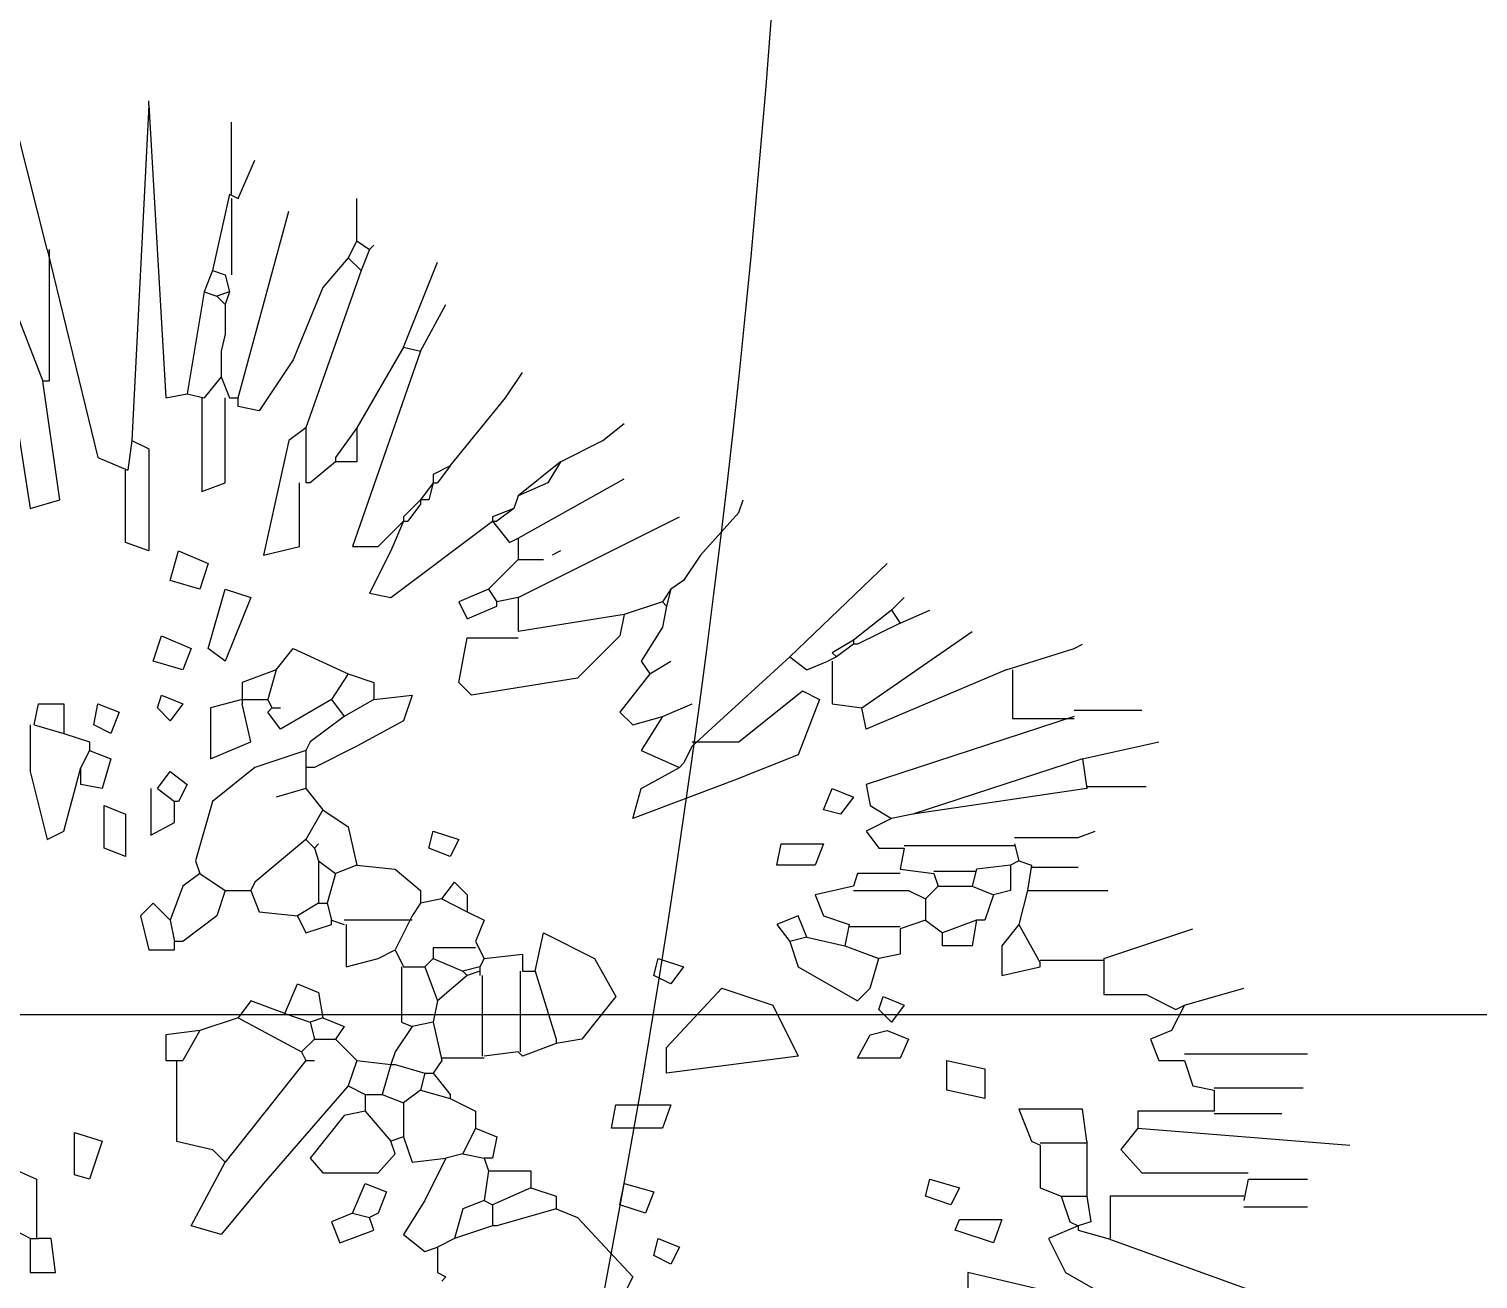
# Model space of a CAD drawing. Header units: millimetres. Extents: x 615730 to 2792744, y 139412 to 597571.
# Drawn here: x 1470918.4 to 1471291.2, y 234417.1 to 234738.6 of the extents above; entities that cross this region are included whole.
import ezdxf

# ---------------------------------------------------------------- set-up
doc = ezdxf.new("R2010")
doc.units = ezdxf.units.MM
doc.header["$MEASUREMENT"] = 0
doc.layers.add('HACH', color=250, linetype='Continuous')
doc.layers.add('NOITHAT', color=144, linetype='Continuous')

# ---------------------------------------------------------------- blocks, each defined once
blk = doc.blocks.new('A$C21B80CA2')
at = {"layer": 'NOITHAT', "linetype": 'Continuous'}
for p, q in [((499.656, 1293.407), (498.564, 1271.84)), ((499.656, 1293.407), (499.656, 1293.679)), ((499.656, 1293.407), (500.748, 1274.571)), ((504.98, 1287.673), (504.98, 1292.315)), ((493.103, 1284.124), (491.193, 1291.77)), ((505.39, 1287.401), (506.479, 1289.858)), ((504.842, 1287.673), (503.75, 1282.759)), ((504.842, 1287.673), (505.39, 1287.401)), ((504.98, 1287.401), (504.98, 1282.487)), ((513.033, 1284.671), (513.033, 1287.401)), ((505.39, 1274.571), (508.664, 1286.583)), ((513.033, 1284.671), (512.486, 1283.579)), ((513.033, 1284.671), (513.853, 1284.124)), ((493.103, 1284.124), (496.379, 1270.747)), ((493.24, 1284.124), (493.24, 1275.661)), ((513.853, 1284.124), (513.305, 1282.759)), ((513.853, 1284.124), (514.125, 1284.399)), ((503.75, 1282.759), (503.205, 1281.395)), ((503.75, 1282.759), (504.57, 1282.487)), ((513.305, 1282.759), (509.756, 1272.659)), ((512.486, 1283.579), (510.848, 1281.667)), ((512.486, 1283.579), (513.305, 1282.759)), ((516.035, 1277.846), (518.219, 1283.307)), ((504.57, 1282.487), (504.842, 1281.395)), ((503.205, 1281.395), (502.113, 1274.844)), ((503.205, 1281.395), (504.023, 1281.122)), ((504.842, 1281.395), (504.023, 1281.122)), ((504.023, 1281.122), (504.57, 1280.575)), ((504.842, 1281.395), (504.57, 1280.575)), ((510.848, 1281.667), (508.939, 1277.028)), ((490.921, 1280.575), (492.83, 1275.661)), ((504.57, 1280.575), (504.57, 1278.665)), ((517.127, 1277.573), (518.766, 1280.575)), ((490.101, 1279.758), (492.011, 1267.473)), ((504.57, 1278.665), (504.298, 1277.573)), ((504.57, 1278.665), (504.298, 1277.573)), ((504.298, 1277.573), (504.298, 1275.936)), ((517.127, 1277.573), (512.76, 1265.016)), ((516.035, 1277.846), (513.033, 1272.659)), ((516.035, 1277.846), (517.127, 1277.573)), ((508.939, 1277.028), (506.754, 1273.752)), ((522.588, 1274.571), (523.68, 1276.209)), ((493.24, 1275.661), (492.83, 1275.661)), ((493.923, 1268.018), (492.83, 1275.661)), ((504.298, 1275.936), (503.205, 1274.571)), ((504.298, 1275.936), (504.842, 1274.571)), ((500.748, 1274.571), (502.113, 1274.844)), ((502.113, 1274.844), (503.205, 1274.571)), ((503.068, 1274.571), (503.068, 1268.565)), ((504.57, 1269.11), (504.57, 1274.571)), ((504.842, 1274.571), (505.39, 1274.571)), ((505.39, 1274.024), (505.39, 1274.571)), ((519.039, 1270.202), (522.588, 1274.571)), ((506.754, 1273.752), (505.39, 1274.024)), ((509.756, 1272.659), (508.664, 1271.84)), ((509.756, 1272.659), (509.756, 1269.11)), ((513.033, 1272.659), (511.668, 1270.747)), ((513.033, 1272.659), (513.033, 1270.475)), ((528.867, 1271.84), (530.231, 1272.932)), ((498.564, 1271.84), (498.291, 1269.93)), ((498.564, 1271.84), (499.656, 1271.295)), ((508.664, 1271.84), (507.027, 1264.469)), ((526.137, 1270.475), (528.867, 1271.84)), ((496.379, 1270.747), (498.291, 1269.93)), ((499.656, 1271.295), (499.656, 1264.741)), ((511.668, 1270.747), (511.668, 1270.475)), ((498.154, 1265.289), (498.154, 1269.93)), ((511.668, 1270.475), (510.029, 1269.11)), ((513.033, 1270.475), (511.668, 1270.475)), ((519.039, 1270.202), (517.947, 1269.655)), ((517.947, 1269.655), (517.947, 1269.11)), ((519.039, 1270.202), (518.219, 1269.11)), ((526.137, 1270.475), (523.408, 1268.29)), ((526.137, 1270.475), (525.317, 1269.11)), ((503.068, 1268.565), (504.57, 1269.11)), ((509.346, 1265.016), (509.346, 1269.11)), ((510.029, 1269.11), (509.756, 1269.11)), ((517.947, 1269.11), (517.127, 1268.018)), ((517.947, 1269.11), (517.674, 1268.018)), ((517.947, 1269.11), (518.219, 1269.11)), ((523.408, 1265.561), (530.231, 1269.383)), ((525.317, 1269.11), (523.408, 1268.29)), ((492.011, 1267.473), (493.923, 1268.018)), ((517.127, 1268.018), (516.035, 1266.926)), ((517.127, 1267.746), (516.31, 1266.653)), ((517.674, 1268.018), (517.127, 1268.018)), ((517.127, 1268.018), (517.127, 1267.746)), ((523.408, 1268.29), (523.133, 1267.473)), ((537.602, 1267.198), (537.877, 1268.018)), ((516.035, 1266.926), (516.035, 1266.653)), ((523.133, 1267.473), (521.768, 1266.926)), ((521.768, 1266.926), (521.768, 1266.653)), ((523.133, 1267.473), (522.041, 1266.653)), ((523.408, 1261.74), (533.78, 1266.926)), ((535.145, 1264.469), (537.602, 1267.198)), ((514.398, 1265.016), (516.035, 1266.653)), ((515.217, 1261.74), (521.768, 1266.653)), ((516.035, 1266.653), (515.217, 1264.741)), ((516.035, 1266.653), (516.31, 1266.653)), ((521.768, 1266.653), (522.041, 1266.653)), ((521.768, 1266.653), (522.86, 1265.289)), ((499.656, 1264.741), (498.154, 1265.289)), ((507.027, 1264.469), (509.346, 1265.016)), ((512.76, 1265.016), (514.398, 1265.016)), ((522.86, 1265.289), (523.408, 1265.561)), ((523.408, 1265.561), (523.408, 1264.196)), ((501.021, 1262.832), (501.566, 1264.741)), ((501.566, 1264.741), (503.478, 1263.924)), ((515.217, 1264.741), (513.853, 1262.012)), ((523.408, 1264.196), (521.496, 1262.284)), ((523.408, 1264.196), (525.045, 1264.196)), ((526.137, 1264.741), (525.59, 1264.469)), ((535.145, 1264.469), (534.053, 1262.832)), ((535.145, 1264.469), (534.053, 1262.832)), ((503.478, 1263.924), (502.933, 1262.284)), ((540.879, 1257.918), (547.157, 1263.924)), ((502.933, 1262.284), (501.021, 1262.832)), ((503.478, 1258.463), (504.57, 1262.284)), ((504.57, 1262.284), (506.207, 1261.74)), ((521.496, 1262.284), (519.584, 1261.467)), ((521.496, 1262.284), (522.041, 1261.467)), ((533.235, 1262.284), (532.688, 1261.467)), ((533.235, 1262.284), (532.961, 1261.192)), ((534.053, 1262.832), (533.235, 1262.284)), ((506.207, 1261.74), (504.57, 1257.643)), ((513.853, 1262.012), (515.217, 1261.74)), ((519.584, 1261.467), (520.131, 1260.375)), ((523.408, 1261.74), (522.041, 1261.467)), ((522.041, 1261.192), (522.041, 1261.467)), ((523.408, 1261.74), (523.408, 1259.555)), ((532.688, 1261.467), (530.231, 1260.647)), ((532.688, 1261.467), (532.961, 1261.192)), ((547.429, 1260.92), (548.249, 1261.74)), ((520.131, 1260.375), (522.041, 1261.192)), ((530.231, 1260.647), (523.408, 1259.555)), ((530.231, 1260.647), (529.959, 1259.283)), ((532.961, 1261.192), (532.688, 1259.828)), ((547.429, 1260.92), (544.973, 1259.01)), ((547.429, 1260.92), (547.977, 1260.1)), ((547.977, 1260.1), (549.889, 1260.92)), ((532.688, 1259.828), (531.323, 1257.643)), ((547.977, 1260.1), (545.248, 1258.735)), ((545.52, 1254.641), (552.618, 1259.555)), ((499.929, 1257.643), (500.476, 1259.283)), ((500.476, 1259.283), (502.385, 1258.463)), ((502.385, 1258.463), (501.841, 1257.098)), ((504.57, 1257.643), (503.478, 1258.463)), ((507.847, 1257.098), (508.939, 1258.463)), ((508.939, 1258.463), (512.486, 1256.826)), ((519.584, 1256.278), (520.131, 1259.145)), ((520.131, 1259.145), (523.408, 1259.145)), ((529.959, 1259.283), (527.229, 1256.553)), ((544.973, 1259.01), (543.608, 1258.19)), ((544.973, 1258.735), (543.883, 1257.918)), ((544.973, 1259.01), (544.973, 1258.735)), ((545.248, 1258.735), (544.973, 1258.735)), ((554.803, 1257.098), (559.169, 1258.463)), ((559.169, 1258.463), (559.716, 1258.735)), ((501.841, 1257.098), (499.929, 1257.643)), ((531.323, 1257.643), (531.871, 1256.826)), ((531.871, 1256.826), (533.235, 1257.643)), ((540.879, 1257.918), (537.877, 1255.186)), ((540.879, 1257.918), (541.971, 1257.098)), ((541.971, 1257.098), (543.335, 1257.643)), ((543.883, 1257.918), (543.335, 1257.643)), ((543.608, 1258.19), (543.883, 1257.918)), ((543.608, 1257.643), (543.608, 1254.914)), ((507.847, 1257.098), (505.662, 1256.278)), ((507.847, 1257.098), (507.299, 1255.186)), ((512.486, 1256.826), (511.396, 1255.186)), ((512.486, 1256.826), (514.125, 1256.278)), ((531.871, 1256.826), (529.959, 1254.369)), ((554.803, 1257.098), (545.792, 1253.277)), ((555.21, 1257.098), (555.21, 1253.959)), ((505.662, 1256.278), (505.662, 1255.186)), ((514.125, 1256.278), (514.125, 1255.186)), ((520.404, 1255.461), (519.584, 1256.278)), ((527.229, 1256.553), (520.404, 1255.461)), ((537.602, 1252.457), (541.698, 1255.734)), ((541.698, 1255.734), (542.791, 1255.186)), ((492.285, 1253.549), (492.558, 1254.914)), ((492.558, 1254.914), (494.195, 1254.914)), ((494.195, 1254.914), (494.195, 1253.004)), ((496.107, 1253.549), (496.379, 1254.914)), ((496.379, 1254.914), (497.744, 1254.369)), ((500.201, 1254.641), (500.476, 1255.461)), ((500.476, 1255.461), (501.841, 1254.914)), ((501.841, 1254.914), (501.021, 1253.821)), ((505.662, 1255.186), (503.615, 1254.641)), ((505.662, 1255.186), (507.299, 1255.186)), ((505.662, 1255.186), (505.662, 1254.914)), ((506.207, 1252.457), (505.662, 1254.914)), ((507.299, 1255.186), (507.572, 1254.641)), ((511.396, 1255.186), (508.119, 1253.277)), ((511.396, 1255.186), (512.213, 1254.096)), ((514.125, 1255.186), (512.213, 1254.096)), ((514.125, 1255.186), (516.582, 1255.461)), ((516.582, 1255.461), (516.035, 1253.821)), ((532.688, 1254.096), (534.6, 1254.914)), ((537.877, 1255.186), (534.6, 1252.184)), ((542.791, 1255.186), (541.426, 1251.637)), ((543.608, 1254.914), (545.52, 1254.641)), ((497.744, 1254.369), (497.199, 1253.004)), ((501.021, 1253.821), (500.201, 1254.641)), ((503.615, 1254.641), (503.615, 1251.365)), ((507.299, 1254.369), (507.572, 1254.641)), ((508.119, 1253.277), (507.299, 1254.369)), ((507.572, 1254.641), (508.119, 1254.641)), ((512.213, 1254.096), (510.029, 1252.457)), ((516.035, 1253.821), (513.033, 1252.184)), ((529.959, 1254.369), (530.779, 1253.549)), ((530.779, 1253.549), (532.688, 1254.096)), ((532.688, 1254.096), (531.323, 1251.912)), ((545.792, 1253.277), (545.52, 1254.641)), ((559.169, 1254.096), (545.792, 1249.727)), ((555.21, 1253.959), (559.169, 1253.959)), ((559.169, 1254.504), (563.538, 1254.504)), ((492.011, 1253.549), (492.011, 1250.547)), ((492.285, 1253.549), (494.195, 1253.004)), ((494.195, 1253.004), (495.835, 1252.457)), ((497.199, 1253.004), (496.107, 1253.549)), ((495.835, 1251.912), (495.287, 1250.82)), ((495.835, 1252.457), (495.835, 1251.912)), ((495.835, 1251.912), (497.199, 1251.365)), ((503.615, 1251.365), (506.207, 1252.457)), ((509.756, 1251.912), (506.479, 1250.82)), ((510.029, 1252.457), (509.756, 1251.912)), ((509.756, 1251.912), (509.756, 1250.82)), ((513.033, 1252.184), (510.304, 1250.82)), ((531.323, 1251.912), (533.78, 1250.82)), ((534.6, 1252.184), (534.053, 1251.092)), ((534.6, 1252.184), (534.053, 1251.092)), ((534.6, 1252.457), (537.602, 1252.457)), ((559.716, 1251.365), (564.63, 1252.457)), ((497.199, 1251.365), (496.652, 1249.455)), ((534.053, 1251.092), (533.78, 1250.82)), ((541.426, 1251.637), (537.329, 1250)), ((559.716, 1251.365), (548.797, 1247.815)), ((559.716, 1251.365), (559.989, 1249.455)), ((492.011, 1250.547), (493.103, 1246.178)), ((494.195, 1246.723), (495.287, 1250.82)), ((495.287, 1249.727), (495.287, 1250.82)), ((500.201, 1249.455), (501.021, 1250.547)), ((501.021, 1250.547), (502.113, 1249.727)), ((506.479, 1250.82), (503.75, 1248.635)), ((510.304, 1250.82), (509.756, 1250.82)), ((509.756, 1250.82), (509.756, 1249.455)), ((531.323, 1249.455), (533.78, 1250.82)), ((496.652, 1249.455), (495.287, 1249.727)), ((499.791, 1249.455), (499.791, 1246.451)), ((500.201, 1249.455), (501.293, 1248.635)), ((502.113, 1249.727), (501.566, 1248.635)), ((509.756, 1249.455), (507.847, 1248.908)), ((509.756, 1249.455), (510.848, 1248.09)), ((537.329, 1250), (530.779, 1247.543)), ((530.779, 1247.543), (531.323, 1249.455)), ((543.063, 1248.09), (543.608, 1249.455)), ((543.608, 1249.455), (544.973, 1248.908)), ((545.792, 1249.727), (546.065, 1248.363)), ((559.989, 1249.455), (548.797, 1247.815)), ((559.989, 1249.59), (563.81, 1249.59)), ((496.789, 1245.633), (496.789, 1248.363)), ((496.789, 1248.363), (498.154, 1247.815)), ((501.293, 1247.271), (501.293, 1248.635)), ((501.566, 1248.635), (501.293, 1248.635)), ((503.75, 1248.635), (502.658, 1244.814)), ((544.973, 1248.908), (544.155, 1247.815)), ((546.065, 1248.363), (547.429, 1247.543)), ((498.154, 1247.815), (498.154, 1245.086)), ((499.791, 1246.451), (501.293, 1247.271)), ((510.848, 1248.09), (509.756, 1246.178)), ((510.848, 1248.09), (512.486, 1246.998)), ((544.155, 1247.815), (543.063, 1248.09)), ((547.429, 1247.543), (545.792, 1246.723)), ((548.797, 1247.815), (547.429, 1247.543)), ((493.103, 1246.178), (494.195, 1246.723)), ((512.486, 1246.998), (513.033, 1244.541)), ((517.674, 1245.633), (517.947, 1246.723)), ((517.947, 1246.723), (519.584, 1246.178)), ((545.792, 1246.723), (546.612, 1245.633)), ((555.348, 1246.316), (559.442, 1246.316)), ((559.442, 1246.316), (560.534, 1246.723)), ((498.154, 1245.086), (496.789, 1245.633)), ((509.756, 1246.178), (506.479, 1243.449)), ((509.756, 1246.178), (510.304, 1245.633)), ((510.304, 1245.633), (510.576, 1245.906)), ((510.304, 1245.633), (510.576, 1244.814)), ((519.039, 1245.086), (517.674, 1245.633)), ((519.584, 1246.178), (519.039, 1245.086)), ((540.059, 1244.541), (540.334, 1245.906)), ((540.334, 1245.906), (543.063, 1245.906)), ((543.063, 1245.906), (542.516, 1244.541)), ((546.612, 1245.633), (548.249, 1245.633)), ((548.249, 1245.633), (547.977, 1244.266)), ((555.348, 1245.768), (548.249, 1245.768)), ((555.348, 1245.906), (555.62, 1244.814)), ((502.658, 1244.814), (502.933, 1243.994)), ((510.576, 1244.814), (511.668, 1243.994)), ((510.576, 1244.814), (510.576, 1242.084)), ((513.033, 1244.541), (511.668, 1243.994)), ((513.033, 1244.541), (515.49, 1244.266)), ((542.516, 1244.541), (540.059, 1244.541)), ((555.075, 1244.541), (552.891, 1244.266)), ((555.62, 1244.814), (555.075, 1244.541)), ((555.075, 1244.541), (555.075, 1242.902)), ((555.62, 1244.814), (556.44, 1244.541)), ((556.44, 1244.541), (556.167, 1242.902)), ((502.933, 1243.994), (501.841, 1243.174)), ((502.933, 1243.994), (504.57, 1242.902)), ((511.668, 1243.994), (511.121, 1242.084)), ((515.49, 1244.266), (517.127, 1242.902)), ((545.248, 1243.994), (544.973, 1243.174)), ((547.977, 1243.994), (545.248, 1243.994)), ((547.977, 1244.266), (550.161, 1243.994)), ((552.891, 1244.131), (550.161, 1244.131)), ((550.161, 1243.994), (550.434, 1243.174)), ((552.891, 1244.266), (552.618, 1243.174)), ((556.44, 1244.404), (559.442, 1244.404)), ((501.841, 1243.174), (501.021, 1240.992)), ((504.57, 1242.902), (504.023, 1241.265)), ((504.57, 1242.902), (506.207, 1242.902)), ((506.479, 1243.449), (506.207, 1242.902)), ((506.207, 1242.902), (506.754, 1241.537)), ((517.127, 1242.902), (517.127, 1242.084)), ((518.492, 1242.357), (519.311, 1243.449)), ((519.311, 1243.449), (520.131, 1242.629)), ((520.131, 1242.629), (520.131, 1241.537)), ((544.973, 1243.174), (542.516, 1242.629)), ((542.516, 1242.629), (543.063, 1241.265)), ((544.973, 1242.902), (548.522, 1242.902)), ((548.522, 1242.902), (549.614, 1242.357)), ((550.434, 1243.174), (549.614, 1242.357)), ((550.434, 1243.174), (552.618, 1243.174)), ((552.618, 1243.174), (553.983, 1242.629)), ((553.983, 1242.629), (553.436, 1240.992)), ((555.075, 1242.902), (553.983, 1242.629)), ((556.167, 1242.902), (555.62, 1240.717)), ((556.167, 1242.902), (561.354, 1242.902)), ((499.929, 1242.084), (499.109, 1241.265)), ((501.021, 1240.992), (499.929, 1242.084)), ((510.576, 1242.084), (509.211, 1241.265)), ((510.576, 1242.084), (511.121, 1242.084)), ((511.121, 1242.084), (511.396, 1240.992)), ((517.127, 1242.084), (516.582, 1241.265)), ((518.492, 1242.357), (517.127, 1242.084)), ((518.492, 1242.357), (520.131, 1241.537)), ((549.614, 1242.357), (549.614, 1240.992)), ((499.109, 1241.265), (499.656, 1239.08)), ((501.021, 1240.992), (501.293, 1239.625)), ((504.023, 1241.265), (501.841, 1239.625)), ((506.754, 1241.537), (509.211, 1241.265)), ((509.211, 1241.265), (509.756, 1240.172)), ((509.756, 1240.172), (511.396, 1240.717)), ((511.396, 1240.717), (511.396, 1240.992)), ((511.396, 1240.992), (512.213, 1240.717)), ((516.582, 1240.992), (512.213, 1240.992)), ((512.351, 1240.717), (512.351, 1237.988)), ((516.582, 1241.265), (515.49, 1239.08)), ((520.131, 1241.537), (521.223, 1240.992)), ((521.223, 1240.992), (520.676, 1239.625)), ((541.426, 1241.265), (540.059, 1240.717)), ((540.059, 1240.717), (540.879, 1239.625)), ((541.971, 1239.9), (541.426, 1241.265)), ((543.063, 1241.265), (544.7, 1240.717)), ((544.7, 1240.717), (544.428, 1239.353)), ((549.614, 1240.992), (547.977, 1240.445)), ((549.614, 1240.992), (550.706, 1240.172)), ((552.891, 1240.992), (550.706, 1240.172)), ((552.891, 1240.992), (552.618, 1239.353)), ((553.436, 1240.992), (552.891, 1240.992)), ((555.62, 1240.717), (554.528, 1239.353)), ((555.62, 1240.717), (556.985, 1238.26)), ((524.498, 1237.715), (525.045, 1240.172)), ((525.045, 1240.172), (528.322, 1238.535)), ((541.971, 1239.9), (540.879, 1239.625)), ((541.971, 1239.9), (544.428, 1239.353)), ((544.7, 1240.582), (547.977, 1240.582)), ((547.977, 1240.445), (547.977, 1238.808)), ((550.706, 1239.353), (550.706, 1240.172)), ((561.081, 1238.535), (566.815, 1240.445)), ((499.656, 1239.08), (501.293, 1239.08)), ((501.841, 1239.625), (501.293, 1239.625)), ((501.293, 1239.08), (501.293, 1239.625)), ((514.398, 1238.535), (515.49, 1239.08)), ((515.49, 1239.08), (516.035, 1237.988)), ((517.947, 1239.218), (517.947, 1238.535)), ((520.676, 1239.218), (517.947, 1239.218)), ((520.676, 1239.625), (521.223, 1238.535)), ((540.879, 1239.625), (541.426, 1237.988)), ((544.428, 1239.353), (546.612, 1238.535)), ((552.618, 1239.353), (550.706, 1239.353)), ((554.528, 1239.353), (554.528, 1237.443)), ((512.351, 1237.988), (514.398, 1238.535)), ((515.9, 1237.988), (515.9, 1234.439)), ((516.035, 1237.988), (517.402, 1237.988)), ((517.947, 1238.535), (517.402, 1237.988)), ((517.402, 1237.988), (518.219, 1235.803)), ((517.947, 1238.535), (519.859, 1237.715)), ((520.951, 1237.988), (519.859, 1237.715)), ((521.223, 1238.535), (520.951, 1237.988)), ((520.951, 1237.988), (520.951, 1237.715)), ((521.223, 1238.535), (523.68, 1238.808)), ((523.68, 1238.808), (523.68, 1237.715)), ((528.322, 1238.535), (529.686, 1236.078)), ((532.143, 1237.443), (532.416, 1238.535)), ((532.416, 1238.535), (534.053, 1237.988)), ((534.053, 1237.988), (533.235, 1236.896)), ((541.426, 1237.988), (545.248, 1235.803)), ((546.065, 1236.623), (546.612, 1238.535)), ((547.977, 1238.808), (546.612, 1238.535)), ((554.528, 1237.443), (556.985, 1237.988)), ((561.081, 1238.398), (556.985, 1238.398)), ((556.985, 1237.988), (556.985, 1238.26)), ((561.081, 1238.535), (561.081, 1236.213)), ((520.131, 1237.443), (518.219, 1235.803)), ((519.859, 1237.715), (520.131, 1237.443)), ((520.951, 1237.715), (520.131, 1237.443)), ((520.951, 1237.715), (520.951, 1237.443)), ((521.086, 1237.443), (521.086, 1232.254)), ((523.543, 1237.715), (523.543, 1232.529)), ((523.68, 1237.715), (524.498, 1237.715)), ((524.498, 1237.715), (525.865, 1233.346)), ((533.235, 1236.896), (532.143, 1237.443)), ((508.392, 1234.986), (509.211, 1236.896)), ((509.211, 1236.896), (510.576, 1236.351)), ((510.576, 1236.351), (510.848, 1234.711)), ((529.686, 1236.078), (527.502, 1233.346)), ((532.961, 1232.802), (536.51, 1236.623)), ((536.51, 1236.623), (539.786, 1235.531)), ((545.248, 1235.803), (546.065, 1236.623)), ((546.612, 1235.259), (546.885, 1236.078)), ((546.885, 1236.078), (548.249, 1235.531)), ((561.081, 1236.213), (563.81, 1236.213)), ((563.81, 1236.213), (565.723, 1235.259)), ((566.267, 1235.531), (570.089, 1236.623)), ((506.207, 1235.803), (505.39, 1234.711)), ((508.392, 1234.986), (506.207, 1235.803)), ((518.219, 1235.803), (517.947, 1234.439)), ((539.786, 1235.531), (541.426, 1232.254)), ((547.429, 1234.439), (546.612, 1235.259)), ((548.249, 1235.531), (547.429, 1234.439)), ((566.267, 1235.531), (565.448, 1233.894)), ((565.723, 1235.259), (566.267, 1235.531)), ((505.39, 1234.711), (502.933, 1233.894)), ((505.39, 1234.711), (509.484, 1232.529)), ((508.392, 1234.986), (510.029, 1234.439)), ((510.848, 1234.711), (510.029, 1234.439)), ((510.029, 1234.439), (510.304, 1233.346)), ((510.848, 1234.711), (512.213, 1234.166)), ((515.9, 1234.439), (516.582, 1234.166)), ((517.947, 1234.439), (516.582, 1234.166)), ((517.947, 1234.439), (518.492, 1231.982)), ((502.933, 1233.894), (500.748, 1233.621)), ((500.748, 1233.621), (500.748, 1231.982)), ((502.933, 1233.894), (501.841, 1231.982)), ((510.304, 1233.346), (509.484, 1232.529)), ((510.304, 1233.346), (511.668, 1233.346)), ((512.213, 1234.166), (511.668, 1233.346)), ((511.668, 1233.346), (513.033, 1231.982)), ((516.582, 1234.166), (515.49, 1232.529)), ((525.865, 1233.346), (525.865, 1233.074)), ((527.502, 1233.346), (525.865, 1233.074)), ((545.248, 1232.119), (546.065, 1233.621)), ((546.065, 1233.621), (547.157, 1233.894)), ((547.157, 1233.894), (548.522, 1233.346)), ((548.522, 1233.346), (547.977, 1232.119)), ((565.448, 1233.894), (564.083, 1233.346)), ((564.083, 1233.346), (564.63, 1231.982)), ((509.484, 1232.529), (509.756, 1231.982)), ((515.49, 1232.529), (515.217, 1231.709)), ((523.408, 1232.529), (521.223, 1232.254)), ((523.68, 1232.254), (523.408, 1232.529)), ((525.865, 1233.074), (523.68, 1232.254)), ((532.961, 1231.162), (532.961, 1232.802)), ((566.267, 1232.392), (574.185, 1232.392)), ((500.748, 1231.982), (501.841, 1231.982)), ((501.431, 1231.982), (501.431, 1226.796)), ((509.756, 1231.982), (504.57, 1225.431)), ((509.756, 1231.982), (510.304, 1231.982)), ((513.033, 1231.982), (512.486, 1230.345)), ((513.033, 1231.982), (515.217, 1231.709)), ((515.217, 1231.709), (514.67, 1229.797)), ((515.217, 1231.709), (515.49, 1231.709)), ((515.49, 1231.709), (517.402, 1231.162)), ((518.492, 1231.982), (517.947, 1231.162)), ((521.223, 1232.119), (518.492, 1232.119)), ((541.426, 1232.254), (532.961, 1231.162)), ((547.977, 1232.119), (545.248, 1232.119)), ((550.979, 1230.072), (550.979, 1231.982)), ((550.979, 1231.982), (553.436, 1231.437)), ((553.436, 1231.437), (553.436, 1229.525)), ((564.63, 1231.982), (566.267, 1231.982)), ((566.267, 1231.982), (566.815, 1230.345)), ((517.402, 1231.162), (517.127, 1230.072)), ((517.402, 1231.162), (517.947, 1231.162)), ((517.947, 1231.162), (519.039, 1229.797)), ((512.486, 1230.345), (507.027, 1224.066)), ((512.486, 1230.345), (513.578, 1229.797)), ((513.578, 1229.797), (514.67, 1229.797)), ((513.578, 1229.797), (513.578, 1228.705)), ((514.67, 1229.797), (516.035, 1229.252)), ((517.127, 1230.072), (516.035, 1229.252)), ((517.127, 1230.072), (519.039, 1229.525)), ((519.039, 1229.797), (519.039, 1229.525)), ((519.039, 1229.525), (520.676, 1228.705)), ((553.436, 1229.525), (550.979, 1230.072)), ((566.815, 1230.345), (568.179, 1230.072)), ((568.179, 1230.207), (573.911, 1230.207)), ((568.179, 1230.072), (568.179, 1228.705)), ((513.578, 1228.705), (512.213, 1228.433)), ((513.578, 1228.705), (515.217, 1226.796)), ((516.035, 1229.252), (516.035, 1227.068)), ((520.676, 1228.705), (520.676, 1227.615)), ((529.414, 1227.615), (529.686, 1229.115)), ((529.686, 1229.115), (533.235, 1229.115)), ((533.235, 1229.115), (532.688, 1227.615)), ((555.62, 1228.843), (556.44, 1226.796)), ((559.716, 1228.843), (555.62, 1228.843)), ((559.989, 1226.796), (559.716, 1228.843)), ((563.266, 1228.705), (563.266, 1227.615)), ((568.179, 1228.705), (563.266, 1228.705)), ((512.213, 1228.433), (510.029, 1225.703)), ((568.179, 1228.57), (572.546, 1228.57)), ((494.877, 1224.611), (494.877, 1227.34)), ((494.877, 1227.34), (496.652, 1226.796)), ((496.652, 1226.796), (495.835, 1224.339)), ((501.431, 1226.796), (503.75, 1226.248)), ((516.035, 1227.068), (515.217, 1226.796)), ((515.49, 1225.976), (515.217, 1226.796)), ((516.035, 1227.068), (516.582, 1225.431)), ((520.676, 1227.615), (519.859, 1225.976)), ((520.676, 1227.615), (522.041, 1227.068)), ((522.041, 1227.068), (521.768, 1225.703)), ((532.688, 1227.615), (529.414, 1227.615)), ((556.44, 1226.796), (556.985, 1226.523)), ((559.989, 1226.796), (559.989, 1223.246)), ((563.266, 1227.615), (562.173, 1226.248)), ((563.266, 1227.615), (576.915, 1226.523)), ((503.75, 1226.248), (504.57, 1225.431)), ((514.398, 1224.749), (515.49, 1225.976)), ((519.859, 1225.976), (518.766, 1225.703)), ((519.859, 1225.976), (521.223, 1225.703)), ((559.989, 1226.658), (556.985, 1226.658)), ((556.985, 1226.523), (556.985, 1223.791)), ((562.173, 1226.248), (563.538, 1224.749)), ((489.964, 1225.431), (492.42, 1224.339)), ((502.385, 1221.334), (504.57, 1225.431)), ((510.029, 1225.703), (510.848, 1224.749)), ((516.582, 1225.431), (518.766, 1225.703)), ((518.766, 1225.703), (517.402, 1222.974)), ((521.768, 1225.703), (521.223, 1225.703)), ((521.223, 1225.703), (521.496, 1224.884)), ((521.496, 1224.884), (521.223, 1222.974)), ((521.496, 1224.884), (524.225, 1224.884)), ((524.225, 1224.884), (524.225, 1223.791)), ((492.42, 1224.339), (492.42, 1220.517)), ((495.835, 1224.339), (494.877, 1224.611)), ((507.027, 1224.066), (504.298, 1220.79)), ((510.848, 1224.749), (514.398, 1224.749)), ((512.76, 1222.154), (513.578, 1224.066)), ((513.578, 1224.066), (514.942, 1223.519)), ((529.959, 1222.699), (530.231, 1224.066)), ((530.231, 1224.066), (532.143, 1223.519)), ((549.614, 1223.246), (549.889, 1224.339)), ((549.889, 1224.339), (551.798, 1223.791)), ((563.538, 1224.749), (570.364, 1224.749)), ((570.364, 1224.339), (570.089, 1222.974)), ((570.364, 1224.339), (574.185, 1224.339)), ((514.942, 1223.519), (514.398, 1222.154)), ((524.225, 1223.791), (521.768, 1222.699)), ((524.225, 1223.791), (525.865, 1223.246)), ((525.865, 1223.246), (525.865, 1222.427)), ((532.143, 1223.519), (531.596, 1222.154)), ((551.254, 1222.699), (549.614, 1223.246)), ((551.798, 1223.791), (551.254, 1222.699)), ((556.985, 1223.791), (558.352, 1223.246)), ((558.352, 1223.246), (559.989, 1223.246)), ((558.352, 1223.246), (558.897, 1221.609)), ((559.989, 1223.246), (560.261, 1221.609)), ((561.491, 1223.246), (561.491, 1220.517)), ((570.089, 1223.246), (561.491, 1223.246)), ((512.76, 1222.154), (511.396, 1221.609)), ((512.76, 1222.154), (513.853, 1221.882)), ((514.398, 1222.154), (513.853, 1221.882)), ((517.402, 1222.974), (516.035, 1220.79)), ((519.859, 1222.427), (519.311, 1220.517)), ((521.223, 1222.974), (519.859, 1222.427)), ((521.223, 1222.974), (521.768, 1222.699)), ((521.768, 1222.699), (521.768, 1221.334)), ((525.865, 1222.427), (522.041, 1221.334)), ((525.865, 1222.427), (527.229, 1221.882)), ((531.596, 1222.154), (529.959, 1222.699)), ((570.089, 1222.564), (574.185, 1222.564)), ((492.011, 1220.517), (489.964, 1221.609)), ((504.298, 1220.79), (502.385, 1221.334)), ((511.396, 1221.609), (511.941, 1220.242)), ((514.125, 1221.062), (513.853, 1221.882)), ((521.768, 1221.334), (519.311, 1220.517)), ((522.041, 1221.334), (521.768, 1221.334)), ((527.229, 1221.882), (530.779, 1218.06)), ((551.526, 1221.062), (551.798, 1221.744)), ((551.798, 1221.744), (554.528, 1221.744)), ((554.528, 1221.744), (553.983, 1220.242)), ((559.442, 1221.334), (557.532, 1220.517)), ((558.897, 1221.609), (559.442, 1221.334)), ((560.261, 1221.609), (559.442, 1221.334)), ((559.442, 1221.334), (559.442, 1221.062)), ((492.011, 1220.517), (492.285, 1220.517)), ((492.011, 1220.517), (492.011, 1218.333)), ((492.285, 1220.517), (492.558, 1220.517)), ((493.378, 1220.517), (492.558, 1220.517)), ((493.65, 1218.333), (493.378, 1220.517)), ((511.941, 1220.242), (514.125, 1221.062)), ((516.035, 1220.79), (517.402, 1219.697)), ((519.311, 1220.517), (518.219, 1219.97)), ((532.143, 1219.425), (532.416, 1220.517)), ((532.416, 1220.517), (533.78, 1219.97)), ((553.983, 1220.242), (551.526, 1221.062)), ((557.532, 1220.517), (558.624, 1218.333)), ((559.442, 1221.062), (561.354, 1220.517)), ((561.354, 1220.517), (571.181, 1216.968)), ((517.402, 1219.697), (518.219, 1219.97)), ((518.219, 1219.97), (518.219, 1218.333)), ((533.235, 1218.878), (532.143, 1219.425)), ((533.78, 1219.97), (533.235, 1218.878)), ((492.011, 1218.333), (493.65, 1218.333)), ((518.219, 1218.333), (518.766, 1218.06)), ((518.766, 1218.06), (518.492, 1217.785)), ((530.779, 1218.06), (530.231, 1216.968)), ((552.346, 1218.333), (552.346, 1216.693)), ((560.534, 1216.421), (552.346, 1218.333)), ((558.624, 1218.333), (560.534, 1217.24))]:
    blk.add_line(p, q, dxfattribs=at)
at = {"layer": 'NOITHAT'}
for ratio, end_param in [(0.512382, 8.508498), (0.768573, 8.827198)]:
    blk.add_ellipse((336.293, 1357.002), major_axis=(0, 401.183), ratio=ratio, start_param=3.739173, end_param=end_param, dxfattribs=at)

msp = doc.modelspace()

# ---------------------------------------------------------------- hatches: boundary and pattern name
at = {"layer": 'HACH'}
h = msp.add_hatch(dxfattribs=at)
h.set_pattern_fill('NET', color=256, scale=4800, style=0)
h.set_pattern_definition([(0, (600767.4, -1315.2), (1e-13, 600), []), (90, (600767.4, -1315.2), (-600, 2e-13), [])])
h.paths.add_polyline_path([(1468484.22, 229879.43), (1472964.29, 229879.43), (1472964.29, 233139.36, 0.02096), (1472865.69, 233134.82, -1.91883), (1472859.23, 233163.69, -0.108755), (1472943.01, 233178, 0.002445), (1472964.29, 233177.77), (1472964.29, 237079.34), (1468484.22, 237079.34)])
h.paths.add_polyline_path([(1476084.28, 229879.43), (1476484.22, 229879.43), (1476484.22, 237079.34), (1476084.28, 237079.34)])
h.paths.add_polyline_path([(1480884.22, 237079.39), (1480404.28, 237079.38), (1480404.28, 229879.43), (1480884.22, 229879.43)])
h.paths.add_polyline_path([(1476884.22, 229879.43), (1477284.28, 229879.43), (1477284.28, 233139.36, 0.02096), (1477185.68, 233134.82, -1.91883), (1477179.22, 233163.69, -0.108755), (1477263, 233178, 0.002445), (1477284.28, 233177.77), (1477284.28, 237079.34), (1476884.22, 237079.34)])

# ---------------------------------------------------------------- block references
at = {"layer": 'NOITHAT', "xscale": 4, "yscale": 4, "zscale": 4}
msp.add_blockref('A$C21B80CA2', (1468950.59, 229545.43), dxfattribs=at)

doc.saveas('drawing.dxf')
